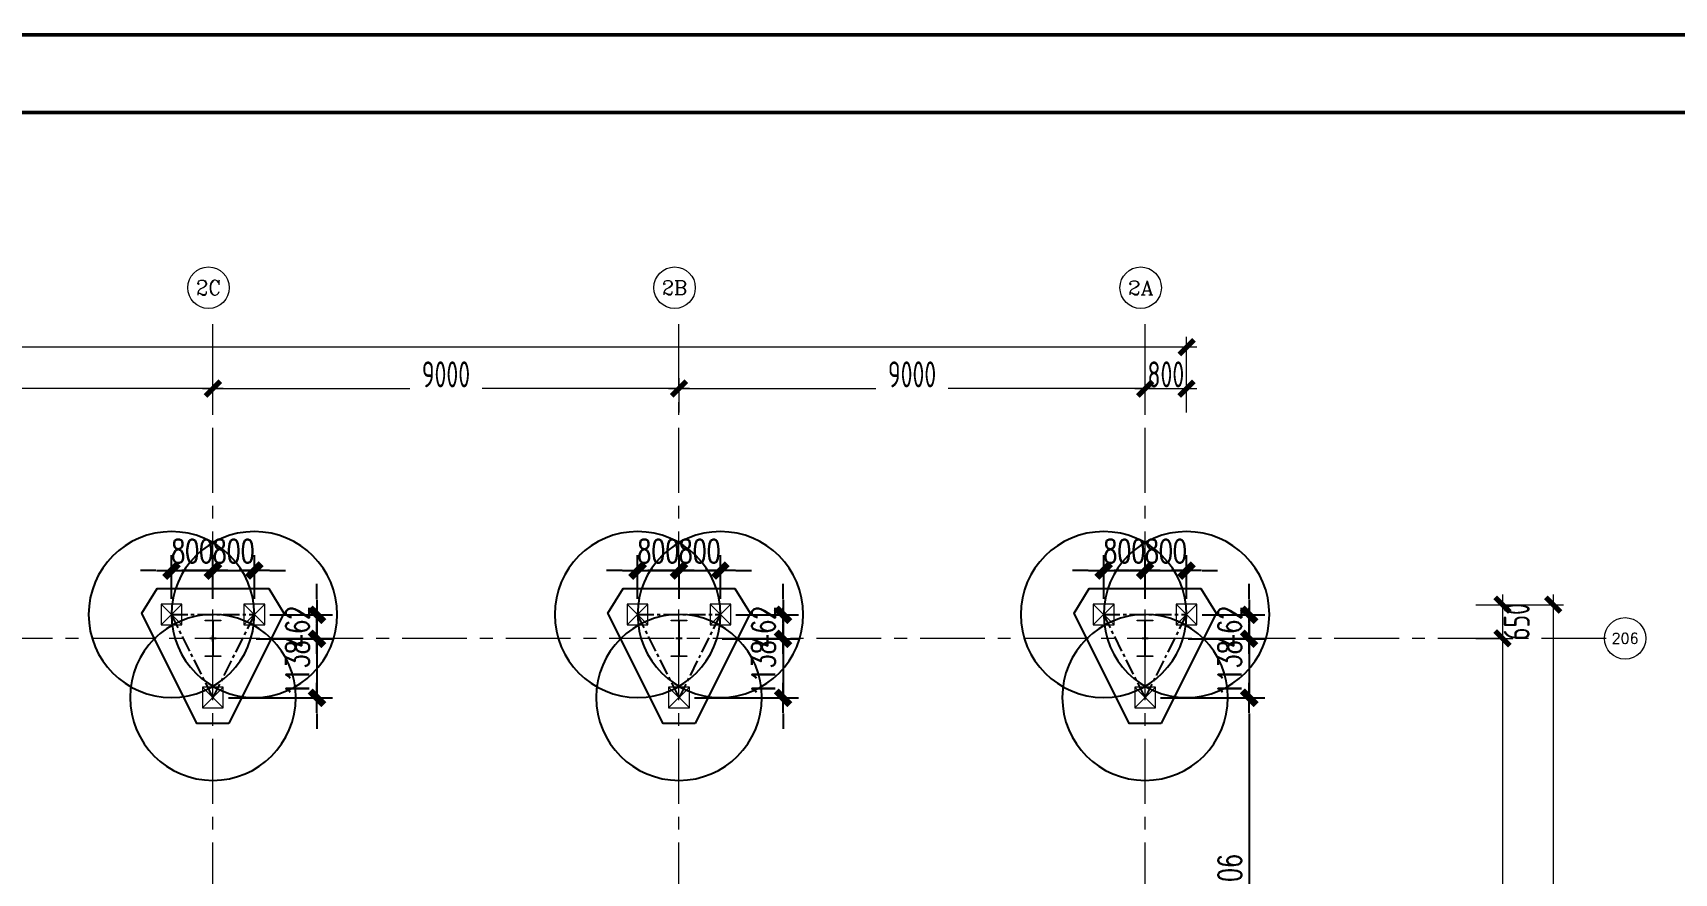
# Model space of a CAD drawing. Extents: x -1201378 to 2367219, y -619313 to 244905.
# Drawn here: x -705236 to -673542, y 13874 to 30085 of the extents above; entities that cross this region are included whole.
import ezdxf
from ezdxf.enums import TextEntityAlignment as Align

# ---------------------------------------------------------------- set-up
doc = ezdxf.new("R2010")
doc.units = 0
doc.header["$LTSCALE"] = 1000
doc.linetypes.add('CENTER', pattern=[2, 1.25, -0.25, 0.25, -0.25])
doc.layers.get('0').update_dxf_attribs({"linetype": 'CONTINUOUS'})
doc.layers.get('Defpoints').update_dxf_attribs({"linetype": 'CONTINUOUS'})
for name, color, linetype in [('0-cxFrame', 155, 'CONTINUOUS'), ('S-DIMZ', 115, 'CONTINUOUS'), ('S-DOTE1', 140, 'CENTER'), ('S-HATCH1-W', 252, 'CONTINUOUS')]:
    doc.layers.add(name, color=color, linetype=linetype)
for name, color, linetype, lineweight in [('0-cxText', 131, 'CONTINUOUS', 25), ('S-axis', 111, 'CONTINUOUS', 0), ('S-col', 2, 'CONTINUOUS', 0), ('S-dote', 5, 'CENTER', 0), ('S-zhuang', 1, 'CONTINUOUS', 0)]:
    doc.layers.add(name, color=color, linetype=linetype, lineweight=lineweight)
doc.styles.add('_TCH_AXIS', font='COMPLEX', dxfattribs={"bigfont": 'GBCBIG'})
doc.styles.add('cx_tuming', font='simhei.ttf')
doc.styles.add('cx_tuqian1', font='')
doc.styles.add('SS1', font='tj-romans1.shx', dxfattribs={"width": 0.7, "bigfont": 'tj-hztxt1.shx'})
doc.styles.add('TSSD_Dimension', font='tssdeng.shx', dxfattribs={"width": 0.7, "bigfont": 'hztxt.shx'})
doc.styles.add('黑体', font='simhei.ttf', dxfattribs={"width": 0.8})
doc.styles.get('cx_tuqian1').set_extended_font_data('SimSun')
doc.dimstyles.new('S-150-ARCHI', dxfattribs={"dimscale": 150, "dimtxt": 3, "dimasz": 2, "dimexe": 2, "dimexo": 2, "dimgap": 1, "dimtad": 1, "dimdec": 0, "dimzin": 0, "dimdsep": 46, "dimtxsty": 'SS1', "dimblk1": 'TT', "dimblk2": 'TT', "dimsah": 1, "dimcen": 1, "dimclrd": 256, "dimclre": 256, "dimclrt": 256, "dimadec": 0, "dimazin": 0, "dimtfac": 1, "dimtdec": 0, "dimtix": 1, "dimtmove": 2, "dimatfit": 0, "dimldrblk": 'TT', "dimfxl": 2, "dimtolj": 1, "dimtzin": 0, "dimarcsym": 0})
doc.dimstyles.new('TSSD_200_200', dxfattribs={"dimtxt": 500, "dimasz": 200, "dimexe": 200, "dimexo": 500, "dimgap": 200, "dimtad": 1, "dimdec": 0, "dimzin": 0, "dimdsep": 46, "dimtxsty": 'TSSD_Dimension', "dimblk": 'ARCHTICK', "dimcen": 0, "dimdle": 200, "dimclrt": 7, "dimadec": 0, "dimazin": 0, "dimtfac": 1, "dimtdec": 0, "dimtix": 1, "dimtmove": 2, "dimatfit": 3, "dimfxl": 1, "dimtolj": 1, "dimtzin": 0, "dimarcsym": 0})

# ---------------------------------------------------------------- blocks, each defined once
blk = doc.blocks.new('_ArchTick')
at = {"color": 0, "linetype": 'ByBlock', "const_width": 0.5}
blk.add_lwpolyline([(-0.71, -0.71), (0.71, 0.71)], dxfattribs=at)
blk = doc.blocks.new('*D85')
at = {"layer": 'Defpoints', "color": 0, "transparency": 16777216}
for p in [(-77874, -180948), (-77874, -181598), (-76858, -181598)]:
    blk.add_point(p, dxfattribs=at)
at = {"layer": 'S-axis', "color": 0, "lineweight": -2, "transparency": 16777216}
for p, q in [((-77374, -180948), (-76658, -180948)), ((-76858, -180748), (-76858, -181798)), ((-77374, -181598), (-76658, -181598))]:
    blk.add_line(p, q, dxfattribs=at)
at = {"layer": 'S-axis', "color": 0, "lineweight": -2, "transparency": 16777216, "xscale": 200, "yscale": 200, "zscale": 200}
for p, rotation in [((-76858, -180948), 90), ((-76858, -181598), 270)]:
    blk.add_blockref('_ArchTick', p, dxfattribs=dict(at, rotation=rotation))
at = {"layer": 'S-axis', "color": 7, "transparency": 16777216, "insert": (-76583, -181273), "char_height": 500, "attachment_point": 5, "rotation": 90, "style": 'TSSD_Dimension'}
blk.add_mtext('\\A1;650', dxfattribs=at)
blk = doc.blocks.new('*D86')
at = {"layer": 'Defpoints', "color": 0, "transparency": 16777216}
for p in [(-77874, -181598), (-77874, -198098), (-76858, -198098)]:
    blk.add_point(p, dxfattribs=at)
at = {"layer": 'S-axis', "color": 0, "lineweight": -2, "transparency": 16777216}
for p, q in [((-77374, -181598), (-76658, -181598)), ((-76858, -181398), (-76858, -189042)), ((-76858, -198298), (-76858, -190654)), ((-77374, -198098), (-76658, -198098))]:
    blk.add_line(p, q, dxfattribs=at)
at = {"layer": 'S-axis', "color": 0, "lineweight": -2, "transparency": 16777216, "xscale": 200, "yscale": 200, "zscale": 200}
for p, rotation in [((-76858, -181598), 90), ((-76858, -198098), 270)]:
    blk.add_blockref('_ArchTick', p, dxfattribs=dict(at, rotation=rotation))
at = {"layer": 'S-axis', "color": 7, "transparency": 16777216, "insert": (-76583, -189848), "char_height": 500, "attachment_point": 5, "rotation": 90, "style": 'TSSD_Dimension'}
blk.add_mtext('\\A1;16500', dxfattribs=at)
blk = doc.blocks.new('*D108')
at = {"layer": 'Defpoints', "color": 0, "transparency": 16777216}
for p in [(-101758, -176778), (-110758, -177738), (-101758, -177738)]:
    blk.add_point(p, dxfattribs=at)
at = {"layer": 'S-axis', "color": 0, "lineweight": -2, "transparency": 16777216}
for p, q in [((-110958, -176778), (-106957, -176778)), ((-110758, -177238), (-110758, -176578)), ((-101558, -176778), (-105560, -176778)), ((-101758, -177238), (-101758, -176578))]:
    blk.add_line(p, q, dxfattribs=at)
at = {"layer": 'S-axis', "color": 0, "lineweight": -2, "transparency": 16777216, "xscale": 200, "yscale": 200, "zscale": 200, "rotation": 180}
blk.add_blockref('_ArchTick', (-110758, -176778), dxfattribs=at)
at = {"layer": 'S-axis', "color": 0, "lineweight": -2, "transparency": 16777216, "xscale": 200, "yscale": 200, "zscale": 200}
blk.add_blockref('_ArchTick', (-101758, -176778), dxfattribs=at)
at = {"layer": 'S-axis', "color": 7, "transparency": 16777216, "insert": (-106258, -176503), "char_height": 500, "attachment_point": 5, "style": 'TSSD_Dimension'}
blk.add_mtext('\\A1;9000', dxfattribs=at)
blk = doc.blocks.new('*D109')
at = {"layer": 'Defpoints', "color": 0, "transparency": 16777216}
for p in [(-92758, -176778), (-101758, -177738), (-92758, -177738)]:
    blk.add_point(p, dxfattribs=at)
at = {"layer": 'S-axis', "color": 0, "lineweight": -2, "transparency": 16777216}
for p, q in [((-101958, -176778), (-97957, -176778)), ((-101758, -177238), (-101758, -176578)), ((-92558, -176778), (-96560, -176778)), ((-92758, -177238), (-92758, -176578))]:
    blk.add_line(p, q, dxfattribs=at)
at = {"layer": 'S-axis', "color": 0, "lineweight": -2, "transparency": 16777216, "xscale": 200, "yscale": 200, "zscale": 200, "rotation": 180}
blk.add_blockref('_ArchTick', (-101758, -176778), dxfattribs=at)
at = {"layer": 'S-axis', "color": 0, "lineweight": -2, "transparency": 16777216, "xscale": 200, "yscale": 200, "zscale": 200}
blk.add_blockref('_ArchTick', (-92758, -176778), dxfattribs=at)
at = {"layer": 'S-axis', "color": 7, "transparency": 16777216, "insert": (-97258, -176503), "char_height": 500, "attachment_point": 5, "style": 'TSSD_Dimension'}
blk.add_mtext('\\A1;9000', dxfattribs=at)
blk = doc.blocks.new('*D110')
at = {"layer": 'Defpoints', "color": 0, "transparency": 16777216}
for p in [(-83758, -176778), (-92758, -177738), (-83758, -177738)]:
    blk.add_point(p, dxfattribs=at)
at = {"layer": 'S-axis', "color": 0, "lineweight": -2, "transparency": 16777216}
for p, q in [((-92958, -176778), (-88957, -176778)), ((-92758, -177238), (-92758, -176578)), ((-83558, -176778), (-87560, -176778)), ((-83758, -177238), (-83758, -176578))]:
    blk.add_line(p, q, dxfattribs=at)
at = {"layer": 'S-axis', "color": 0, "lineweight": -2, "transparency": 16777216, "xscale": 200, "yscale": 200, "zscale": 200, "rotation": 180}
blk.add_blockref('_ArchTick', (-92758, -176778), dxfattribs=at)
at = {"layer": 'S-axis', "color": 0, "lineweight": -2, "transparency": 16777216, "xscale": 200, "yscale": 200, "zscale": 200}
blk.add_blockref('_ArchTick', (-83758, -176778), dxfattribs=at)
at = {"layer": 'S-axis', "color": 7, "transparency": 16777216, "insert": (-88258, -176503), "char_height": 500, "attachment_point": 5, "style": 'TSSD_Dimension'}
blk.add_mtext('\\A1;9000', dxfattribs=at)
blk = doc.blocks.new('*D111')
at = {"layer": 'Defpoints', "color": 0, "transparency": 16777216}
for p in [(-82958, -176778), (-83758, -177738), (-82958, -177738)]:
    blk.add_point(p, dxfattribs=at)
at = {"layer": 'S-axis', "color": 0, "lineweight": -2, "transparency": 16777216}
for p, q in [((-83958, -176778), (-82758, -176778)), ((-83758, -177238), (-83758, -176578)), ((-82958, -177238), (-82958, -176578))]:
    blk.add_line(p, q, dxfattribs=at)
at = {"layer": 'S-axis', "color": 0, "lineweight": -2, "transparency": 16777216, "xscale": 200, "yscale": 200, "zscale": 200, "rotation": 180}
blk.add_blockref('_ArchTick', (-83758, -176778), dxfattribs=at)
at = {"layer": 'S-axis', "color": 0, "lineweight": -2, "transparency": 16777216, "xscale": 200, "yscale": 200, "zscale": 200}
blk.add_blockref('_ArchTick', (-82958, -176778), dxfattribs=at)
at = {"layer": 'S-axis', "color": 7, "transparency": 16777216, "insert": (-83358, -176503), "char_height": 500, "attachment_point": 5, "style": 'TSSD_Dimension'}
blk.add_mtext('\\A1;800', dxfattribs=at)
blk = doc.blocks.new('*D112')
at = {"layer": 'Defpoints', "color": 0, "transparency": 16777216}
for p in [(-82958, -175978), (-240958, -177638), (-82958, -177638)]:
    blk.add_point(p, dxfattribs=at)
at = {"layer": 'S-axis', "color": 0, "lineweight": -2, "transparency": 16777216}
for p, q in [((-240958, -177138), (-240958, -175778)), ((-82958, -177138), (-82958, -175778)), ((-241158, -175978), (-162899, -175978)), ((-82758, -175978), (-161018, -175978))]:
    blk.add_line(p, q, dxfattribs=at)
at = {"layer": 'S-axis', "color": 0, "lineweight": -2, "transparency": 16777216, "xscale": 200, "yscale": 200, "zscale": 200, "rotation": 180}
blk.add_blockref('_ArchTick', (-240958, -175978), dxfattribs=at)
at = {"layer": 'S-axis', "color": 0, "lineweight": -2, "transparency": 16777216, "xscale": 200, "yscale": 200, "zscale": 200}
blk.add_blockref('_ArchTick', (-82958, -175978), dxfattribs=at)
at = {"layer": 'S-axis', "color": 7, "transparency": 16777216, "insert": (-161958, -175703), "char_height": 500, "attachment_point": 5, "style": 'TSSD_Dimension'}
blk.add_mtext('\\A1;158000', dxfattribs=at)
blk = doc.blocks.new('*D113')
at = {"layer": 'Defpoints', "color": 0, "transparency": 16777216}
for p in [(-77774, -180948), (-77774, -264748), (-75879, -264748)]:
    blk.add_point(p, dxfattribs=at)
at = {"layer": 'S-axis', "color": 0, "lineweight": -2, "transparency": 16777216}
for p, q in [((-77274, -180948), (-75679, -180948)), ((-75879, -180748), (-75879, -222015)), ((-75879, -264948), (-75879, -223681)), ((-77274, -264748), (-75679, -264748))]:
    blk.add_line(p, q, dxfattribs=at)
at = {"layer": 'S-axis', "color": 0, "lineweight": -2, "transparency": 16777216, "xscale": 200, "yscale": 200, "zscale": 200}
for p, rotation in [((-75879, -180948), 90), ((-75879, -264748), 270)]:
    blk.add_blockref('_ArchTick', p, dxfattribs=dict(at, rotation=rotation))
at = {"layer": 'S-axis', "color": 7, "transparency": 16777216, "insert": (-75604, -222848), "char_height": 500, "attachment_point": 5, "rotation": 90, "style": 'TSSD_Dimension'}
blk.add_mtext('\\A1;83800', dxfattribs=at)
blk = doc.blocks.new('nt66')
at = {"layer": 'S-col'}
blk.add_lwpolyline([(-195790, 766820), (-195490, 766820), (-195490, 766808), (-195636, 766808), (-195636, 766132), (-195490, 766132), (-195490, 766120), (-195790, 766120), (-195790, 766132), (-195644, 766132), (-195644, 766808), (-195790, 766808)], close=True, dxfattribs=at)
blk = doc.blocks.new('33333')
for p in [(48786, -43900), (57786, -43900), (66786, -43900)]:
    blk.add_blockref('nt66', p)
blk = doc.blocks.new('S-ZHUANG-400')
at = {"layer": 'S-zhuang'}
for p, q in [((200, -200), (-200, 200)), ((-200, -200), (200, 200))]:
    blk.add_line(p, q, dxfattribs=at)
blk.add_lwpolyline([(-200, 200), (200, 200), (200, -200), (-200, -200)], close=True, dxfattribs=at)
blk = doc.blocks.new('CT3')
at = {"layer": 'Defpoints'}
for centre in [(-101758, -256416), (-102558, -258016), (-100958, -258016)]:
    blk.add_circle(centre, 1600, dxfattribs=at)
at = {"layer": 'S-DOTE1', "ltscale": 0.25}
for p, q in [((-101698, -257554), (-101818, -257554)), ((-101758, -257494), (-101758, -257614))]:
    blk.add_line(p, q, dxfattribs=at)
at = {"layer": 'S-DOTE1', "linetype": 'CENTER', "ltscale": 0.25}
blk.add_lwpolyline([(-100958, -258016), (-101758, -256416), (-102558, -258016)], close=True, dxfattribs=at)
at = {"layer": 'S-HATCH1-W'}
blk.add_lwpolyline([(-101449, -255916), (-102067, -255916), (-103130, -258042), (-102837, -258516), (-100680, -258516), (-100387, -258042)], close=True, dxfattribs=at)
at = {"layer": 'S-zhuang', "rotation": 90.00000000000001}
for p in [(-101758, -256416), (-102558, -258016), (-100958, -258016)]:
    blk.add_blockref('S-ZHUANG-400', p, dxfattribs=at)
blk = doc.blocks.new('TK22.A0 L(Dragon)')
at = {"layer": '0-cxFrame', "color": 7, "const_width": 0.5}
blk.add_lwpolyline([(0, 0), (-1486, 0), (-1486, 841), (0, 841)], close=True, dxfattribs=at)
at = {"layer": '0-cxFrame', "const_width": 0.5}
blk.add_lwpolyline([(-80, 10), (-1466, 10), (-1466, 831), (-80, 831)], close=True, dxfattribs=at)
at = {"style": '黑体', "flags": 4}
blk.add_attdef('图幅', text='', height=3.3, dxfattribs=at).set_placement((-40, 3), align=Align.RIGHT)
at = {"layer": '0-cxText', "flags": 4}
for tag, height, style, p in [('建设单位', 3.5, 'cx_tuming', (-45, 240)), ('项目名称', 3.5, 'cx_tuming', (-45, 210)), ('子项名称', 3.5, 'cx_tuming', (-45, 180)), ('工程编号', 3.3, 'cx_tuqian1', (-35, 165)), ('图名1', 3.5, 'cx_tuming', (-45, 87)), ('图名2', 3.5, 'cx_tuming', (-45, 79)), ('图名3', 3.5, 'cx_tuming', (-45, 71)), ('出图日期', 3.3, 'cx_tuqian1', (-39, 60)), ('专业', 3.3, 'cx_tuqian1', (-55, 52)), ('图号', 3.3, 'cx_tuqian1', (-55, 44)), ('版次', 3.3, 'cx_tuqian1', (-20, 44))]:
    blk.add_attdef(tag, text='', height=height, dxfattribs=dict(at, style=style)).set_placement(p, align=Align.MIDDLE)
at = {"layer": 'Defpoints', "color": 6, "flags": 4}
for tag, height, style, p in [('tufu', 3.3, '黑体', (-12, 12)), ('dwfname', 4, 'cx_tuqian1', (-80, 3))]:
    blk.add_attdef(tag, text='', height=height, dxfattribs=dict(at, style=style)).set_placement(p, align=Align.RIGHT)
blk = doc.blocks.new('TT')
blk.add_line((-0.97, 0), (0.97, 0))
at = {"const_width": 0.45}
blk.add_lwpolyline([(-0.44, -0.44), (0.44, 0.44)], dxfattribs=at)
blk = doc.blocks.new('*D356')
at = {"layer": 'Defpoints', "color": 0, "transparency": 16777216}
for p in [(-701758, 19711), (-702558, 18864), (-701758, 18864)]:
    blk.add_point(p, dxfattribs=at)
at = {"layer": 'S-DIMZ', "lineweight": -2, "transparency": 16777216}
for p, q in [((-702558, 19164), (-702558, 20011)), ((-701758, 19164), (-701758, 20011)), ((-702858, 19711), (-703158, 19711)), ((-702558, 19711), (-701758, 19711)), ((-701458, 19711), (-701158, 19711))]:
    blk.add_line(p, q, dxfattribs=at)
at = {"layer": 'S-DIMZ', "lineweight": -2, "transparency": 16777216, "xscale": 300, "yscale": 300, "zscale": 300}
blk.add_blockref('TT', (-702558, 19711), dxfattribs=at)
at = {"layer": 'S-DIMZ', "lineweight": -2, "transparency": 16777216, "xscale": 300, "yscale": 300, "zscale": 300, "rotation": 180}
blk.add_blockref('TT', (-701758, 19711), dxfattribs=at)
at = {"layer": 'S-DIMZ', "transparency": 16777216, "insert": (-702158, 20086), "char_height": 450, "attachment_point": 5, "style": 'SS1'}
blk.add_mtext('\\A1;800', dxfattribs=at)
blk = doc.blocks.new('*D353')
at = {"layer": 'Defpoints', "color": 0, "transparency": 16777216}
for p in [(-700958, 19711), (-701758, 18864), (-700958, 18864)]:
    blk.add_point(p, dxfattribs=at)
at = {"layer": 'S-DIMZ', "lineweight": -2, "transparency": 16777216}
for p, q in [((-701758, 19164), (-701758, 20011)), ((-700958, 19164), (-700958, 20011)), ((-702058, 19711), (-702358, 19711)), ((-701758, 19711), (-700958, 19711)), ((-700658, 19711), (-700358, 19711))]:
    blk.add_line(p, q, dxfattribs=at)
at = {"layer": 'S-DIMZ', "lineweight": -2, "transparency": 16777216, "xscale": 300, "yscale": 300, "zscale": 300}
blk.add_blockref('TT', (-701758, 19711), dxfattribs=at)
at = {"layer": 'S-DIMZ', "lineweight": -2, "transparency": 16777216, "xscale": 300, "yscale": 300, "zscale": 300, "rotation": 180}
blk.add_blockref('TT', (-700958, 19711), dxfattribs=at)
at = {"layer": 'S-DIMZ', "transparency": 16777216, "insert": (-701358, 20086), "char_height": 450, "attachment_point": 5, "style": 'SS1'}
blk.add_mtext('\\A1;800', dxfattribs=at)
blk = doc.blocks.new('*D376')
at = {"layer": 'Defpoints', "color": 0, "transparency": 16777216}
for p in [(-692758, 19711), (-693558, 18864), (-692758, 18864)]:
    blk.add_point(p, dxfattribs=at)
at = {"layer": 'S-DIMZ', "lineweight": -2, "transparency": 16777216}
for p, q in [((-693558, 19164), (-693558, 20011)), ((-692758, 19164), (-692758, 20011)), ((-693858, 19711), (-694158, 19711)), ((-693558, 19711), (-692758, 19711)), ((-692458, 19711), (-692158, 19711))]:
    blk.add_line(p, q, dxfattribs=at)
at = {"layer": 'S-DIMZ', "lineweight": -2, "transparency": 16777216, "xscale": 300, "yscale": 300, "zscale": 300}
blk.add_blockref('TT', (-693558, 19711), dxfattribs=at)
at = {"layer": 'S-DIMZ', "lineweight": -2, "transparency": 16777216, "xscale": 300, "yscale": 300, "zscale": 300, "rotation": 180}
blk.add_blockref('TT', (-692758, 19711), dxfattribs=at)
at = {"layer": 'S-DIMZ', "transparency": 16777216, "insert": (-693158, 20086), "char_height": 450, "attachment_point": 5, "style": 'SS1'}
blk.add_mtext('\\A1;800', dxfattribs=at)
blk = doc.blocks.new('*D373')
at = {"layer": 'Defpoints', "color": 0, "transparency": 16777216}
for p in [(-691958, 19711), (-692758, 18864), (-691958, 18864)]:
    blk.add_point(p, dxfattribs=at)
at = {"layer": 'S-DIMZ', "lineweight": -2, "transparency": 16777216}
for p, q in [((-692758, 19164), (-692758, 20011)), ((-691958, 19164), (-691958, 20011)), ((-693058, 19711), (-693358, 19711)), ((-692758, 19711), (-691958, 19711)), ((-691658, 19711), (-691358, 19711))]:
    blk.add_line(p, q, dxfattribs=at)
at = {"layer": 'S-DIMZ', "lineweight": -2, "transparency": 16777216, "xscale": 300, "yscale": 300, "zscale": 300}
blk.add_blockref('TT', (-692758, 19711), dxfattribs=at)
at = {"layer": 'S-DIMZ', "lineweight": -2, "transparency": 16777216, "xscale": 300, "yscale": 300, "zscale": 300, "rotation": 180}
blk.add_blockref('TT', (-691958, 19711), dxfattribs=at)
at = {"layer": 'S-DIMZ', "transparency": 16777216, "insert": (-692358, 20086), "char_height": 450, "attachment_point": 5, "style": 'SS1'}
blk.add_mtext('\\A1;800', dxfattribs=at)
blk = doc.blocks.new('*D396')
at = {"layer": 'Defpoints', "color": 0, "transparency": 16777216}
for p in [(-683758, 19711), (-684558, 18864), (-683758, 18864)]:
    blk.add_point(p, dxfattribs=at)
at = {"layer": 'S-DIMZ', "lineweight": -2, "transparency": 16777216}
for p, q in [((-684558, 19164), (-684558, 20011)), ((-683758, 19164), (-683758, 20011)), ((-684858, 19711), (-685158, 19711)), ((-684558, 19711), (-683758, 19711)), ((-683458, 19711), (-683158, 19711))]:
    blk.add_line(p, q, dxfattribs=at)
at = {"layer": 'S-DIMZ', "lineweight": -2, "transparency": 16777216, "xscale": 300, "yscale": 300, "zscale": 300}
blk.add_blockref('TT', (-684558, 19711), dxfattribs=at)
at = {"layer": 'S-DIMZ', "lineweight": -2, "transparency": 16777216, "xscale": 300, "yscale": 300, "zscale": 300, "rotation": 180}
blk.add_blockref('TT', (-683758, 19711), dxfattribs=at)
at = {"layer": 'S-DIMZ', "transparency": 16777216, "insert": (-684158, 20086), "char_height": 450, "attachment_point": 5, "style": 'SS1'}
blk.add_mtext('\\A1;800', dxfattribs=at)
blk = doc.blocks.new('*D393')
at = {"layer": 'Defpoints', "color": 0, "transparency": 16777216}
for p in [(-682958, 19711), (-683758, 18864), (-682958, 18864)]:
    blk.add_point(p, dxfattribs=at)
at = {"layer": 'S-DIMZ', "lineweight": -2, "transparency": 16777216}
for p, q in [((-683758, 19164), (-683758, 20011)), ((-682958, 19164), (-682958, 20011)), ((-684058, 19711), (-684358, 19711)), ((-683758, 19711), (-682958, 19711)), ((-682658, 19711), (-682358, 19711))]:
    blk.add_line(p, q, dxfattribs=at)
at = {"layer": 'S-DIMZ', "lineweight": -2, "transparency": 16777216, "xscale": 300, "yscale": 300, "zscale": 300}
blk.add_blockref('TT', (-683758, 19711), dxfattribs=at)
at = {"layer": 'S-DIMZ', "lineweight": -2, "transparency": 16777216, "xscale": 300, "yscale": 300, "zscale": 300, "rotation": 180}
blk.add_blockref('TT', (-682958, 19711), dxfattribs=at)
at = {"layer": 'S-DIMZ', "transparency": 16777216, "insert": (-683358, 20086), "char_height": 450, "attachment_point": 5, "style": 'SS1'}
blk.add_mtext('\\A1;800', dxfattribs=at)
blk = doc.blocks.new('*D441')
at = {"layer": 'Defpoints', "color": 0, "transparency": 16777216}
for p in [(-682958, 17257), (-682958, 10152), (-681746, 10152)]:
    blk.add_point(p, dxfattribs=at)
at = {"layer": 'S-DIMZ', "lineweight": -2, "transparency": 16777216}
for p, q in [((-682658, 17257), (-681446, 17257)), ((-681746, 16957), (-681746, 10452)), ((-682658, 10152), (-681446, 10152))]:
    blk.add_line(p, q, dxfattribs=at)
at = {"layer": 'S-DIMZ', "lineweight": -2, "transparency": 16777216, "xscale": 300, "yscale": 300, "zscale": 300}
for p, rotation in [((-681746, 17257), 90), ((-681746, 10152), 270)]:
    blk.add_blockref('TT', p, dxfattribs=dict(at, rotation=rotation))
at = {"layer": 'S-DIMZ', "transparency": 16777216, "insert": (-682121, 13705), "char_height": 450, "attachment_point": 5, "rotation": 90, "style": 'SS1'}
blk.add_mtext('\\A1;7106', dxfattribs=at)
blk = doc.blocks.new('*D1244')
at = {"layer": 'Defpoints', "color": 0, "transparency": 16777216}
for p in [(-700958, 18857), (-701225, 18395), (-699749, 18395)]:
    blk.add_point(p, dxfattribs=at)
at = {"layer": 'S-DIMZ', "lineweight": -2, "transparency": 16777216}
for p, q in [((-699749, 19157), (-699749, 19457)), ((-700658, 18857), (-699449, 18857)), ((-699749, 18857), (-699749, 18395)), ((-700925, 18395), (-699449, 18395)), ((-699749, 18095), (-699749, 17795))]:
    blk.add_line(p, q, dxfattribs=at)
at = {"layer": 'S-DIMZ', "lineweight": -2, "transparency": 16777216, "xscale": 300, "yscale": 300, "zscale": 300}
for p, rotation in [((-699749, 18857), 270), ((-699749, 18395), 90)]:
    blk.add_blockref('TT', p, dxfattribs=dict(at, rotation=rotation))
at = {"layer": 'S-DIMZ', "transparency": 16777216, "insert": (-700124, 18626), "char_height": 450, "attachment_point": 5, "rotation": 90, "style": 'SS1'}
blk.add_mtext('\\A1;462', dxfattribs=at)
blk = doc.blocks.new('*D1245')
at = {"layer": 'Defpoints', "color": 0, "transparency": 16777216}
for p in [(-701225, 18395), (-701758, 17257), (-699749, 17257)]:
    blk.add_point(p, dxfattribs=at)
at = {"layer": 'S-DIMZ', "lineweight": -2, "transparency": 16777216}
for p, q in [((-699749, 18695), (-699749, 18995)), ((-700925, 18395), (-699449, 18395)), ((-699749, 18395), (-699749, 17257)), ((-701458, 17257), (-699449, 17257)), ((-699749, 16957), (-699749, 16657))]:
    blk.add_line(p, q, dxfattribs=at)
at = {"layer": 'S-DIMZ', "lineweight": -2, "transparency": 16777216, "xscale": 300, "yscale": 300, "zscale": 300}
for p, rotation in [((-699749, 18395), 270), ((-699749, 17257), 90)]:
    blk.add_blockref('TT', p, dxfattribs=dict(at, rotation=rotation))
at = {"layer": 'S-DIMZ', "transparency": 16777216, "insert": (-700124, 17826), "char_height": 450, "attachment_point": 5, "rotation": 90, "style": 'SS1'}
blk.add_mtext('\\A1;1138', dxfattribs=at)
blk = doc.blocks.new('*D1246')
at = {"layer": 'Defpoints', "color": 0, "transparency": 16777216}
for p in [(-691958, 18857), (-692225, 18395), (-690749, 18395)]:
    blk.add_point(p, dxfattribs=at)
at = {"layer": 'S-DIMZ', "lineweight": -2, "transparency": 16777216}
for p, q in [((-690749, 19157), (-690749, 19457)), ((-691658, 18857), (-690449, 18857)), ((-690749, 18857), (-690749, 18395)), ((-691925, 18395), (-690449, 18395)), ((-690749, 18095), (-690749, 17795))]:
    blk.add_line(p, q, dxfattribs=at)
at = {"layer": 'S-DIMZ', "lineweight": -2, "transparency": 16777216, "xscale": 300, "yscale": 300, "zscale": 300}
for p, rotation in [((-690749, 18857), 270), ((-690749, 18395), 90)]:
    blk.add_blockref('TT', p, dxfattribs=dict(at, rotation=rotation))
at = {"layer": 'S-DIMZ', "transparency": 16777216, "insert": (-691124, 18626), "char_height": 450, "attachment_point": 5, "rotation": 90, "style": 'SS1'}
blk.add_mtext('\\A1;462', dxfattribs=at)
blk = doc.blocks.new('*D1247')
at = {"layer": 'Defpoints', "color": 0, "transparency": 16777216}
for p in [(-692225, 18395), (-692758, 17257), (-690749, 17257)]:
    blk.add_point(p, dxfattribs=at)
at = {"layer": 'S-DIMZ', "lineweight": -2, "transparency": 16777216}
for p, q in [((-690749, 18695), (-690749, 18995)), ((-691925, 18395), (-690449, 18395)), ((-690749, 18395), (-690749, 17257)), ((-692458, 17257), (-690449, 17257)), ((-690749, 16957), (-690749, 16657))]:
    blk.add_line(p, q, dxfattribs=at)
at = {"layer": 'S-DIMZ', "lineweight": -2, "transparency": 16777216, "xscale": 300, "yscale": 300, "zscale": 300}
for p, rotation in [((-690749, 18395), 270), ((-690749, 17257), 90)]:
    blk.add_blockref('TT', p, dxfattribs=dict(at, rotation=rotation))
at = {"layer": 'S-DIMZ', "transparency": 16777216, "insert": (-691124, 17826), "char_height": 450, "attachment_point": 5, "rotation": 90, "style": 'SS1'}
blk.add_mtext('\\A1;1138', dxfattribs=at)
blk = doc.blocks.new('*D1248')
at = {"layer": 'Defpoints', "color": 0, "transparency": 16777216}
for p in [(-682958, 18857), (-683225, 18395), (-681749, 18395)]:
    blk.add_point(p, dxfattribs=at)
at = {"layer": 'S-DIMZ', "lineweight": -2, "transparency": 16777216}
for p, q in [((-681749, 19157), (-681749, 19457)), ((-682658, 18857), (-681449, 18857)), ((-681749, 18857), (-681749, 18395)), ((-682925, 18395), (-681449, 18395)), ((-681749, 18095), (-681749, 17795))]:
    blk.add_line(p, q, dxfattribs=at)
at = {"layer": 'S-DIMZ', "lineweight": -2, "transparency": 16777216, "xscale": 300, "yscale": 300, "zscale": 300}
for p, rotation in [((-681749, 18857), 270), ((-681749, 18395), 90)]:
    blk.add_blockref('TT', p, dxfattribs=dict(at, rotation=rotation))
at = {"layer": 'S-DIMZ', "transparency": 16777216, "insert": (-682124, 18626), "char_height": 450, "attachment_point": 5, "rotation": 90, "style": 'SS1'}
blk.add_mtext('\\A1;462', dxfattribs=at)
blk = doc.blocks.new('*D1249')
at = {"layer": 'Defpoints', "color": 0, "transparency": 16777216}
for p in [(-683225, 18395), (-683758, 17257), (-681749, 17257)]:
    blk.add_point(p, dxfattribs=at)
at = {"layer": 'S-DIMZ', "lineweight": -2, "transparency": 16777216}
for p, q in [((-681749, 18695), (-681749, 18995)), ((-682925, 18395), (-681449, 18395)), ((-681749, 18395), (-681749, 17257)), ((-683458, 17257), (-681449, 17257)), ((-681749, 16957), (-681749, 16657))]:
    blk.add_line(p, q, dxfattribs=at)
at = {"layer": 'S-DIMZ', "lineweight": -2, "transparency": 16777216, "xscale": 300, "yscale": 300, "zscale": 300}
for p, rotation in [((-681749, 18395), 270), ((-681749, 17257), 90)]:
    blk.add_blockref('TT', p, dxfattribs=dict(at, rotation=rotation))
at = {"layer": 'S-DIMZ', "transparency": 16777216, "insert": (-682124, 17826), "char_height": 450, "attachment_point": 5, "rotation": 90, "style": 'SS1'}
blk.add_mtext('\\A1;1138', dxfattribs=at)
blk = doc.blocks.new('2#轴网')
at = {"layer": 'S-axis'}
for centre in [(-101843.4, -174832), (-92843.4, -174832), (-83843.4, -174832), (-74489.2, -181597)]:
    blk.add_circle(centre, 400, dxfattribs=at)
at = {"layer": 'S-dote'}
for p, q in [((-101758.5, -270787), (-101758.5, -175298.2)), ((-92758.5, -270787), (-92758.5, -175298.2)), ((-83758.5, -270787), (-83758.5, -175298.2)), ((-74854.3, -181598.2), (-251154.3, -181598.2))]:
    blk.add_line(p, q, dxfattribs=at)
at = {"layer": 'S-axis', "style": '_TCH_AXIS'}
for s, height, p, p2 in [('2C', 288.12, (-102083.5, -174976.1), (-101603.3, -174976.1)), ('2B', 276.42, (-93086.9, -174970.3), (-92599.9, -174970.3)), ('2A', 270.86, (-84088.4, -174967.5), (-83598.3, -174967.5)), ('206', 202.97, (-74750.1, -181698.5), (-74228.2, -181698.5))]:
    blk.add_text(s, height=height, dxfattribs=at).set_placement(p, p2, align=Align.FIT)
at = {"layer": 'S-axis'}
for base, p1, p2, angle, picture, middle in [((-82958.5, -175978.2), (-240958.5, -177638.2), (-82958.5, -177638.2), 0, '*D112', (-161958.5, -175703.2)), ((-101758.5, -176778.2), (-110758.5, -177738.2), (-101758.5, -177738.2), 0, '*D108', (-106258.5, -176503.2)), ((-92758.5, -176778.2), (-101758.5, -177738.2), (-92758.5, -177738.2), 0, '*D109', (-97258.5, -176503.2)), ((-83758.5, -176778.2), (-92758.5, -177738.2), (-83758.5, -177738.2), 0, '*D110', (-88258.5, -176503.2)), ((-82958.5, -176778.2), (-83758.5, -177738.2), (-82958.5, -177738.2), 0, '*D111', (-83358.5, -176503.2)), ((-76858.5, -181598.2), (-77874.3, -180948.2), (-77874.3, -181598.2), 270, '*D85', (-76583.5, -181273.2)), ((-75878.8, -264748.2), (-77774.3, -180948.2), (-77774.3, -264748.2), 270, '*D113', (-75603.8, -222848.2)), ((-76858.5, -198098.2), (-77874.3, -181598.2), (-77874.3, -198098.2), 270, '*D86', (-76583.5, -189848.2))]:
    dim = blk.add_linear_dim(base=base, p1=p1, p2=p2, angle=angle, dimstyle='TSSD_200_200', dxfattribs=at)
    dim.commit()
    dim.dimension.update_dxf_attribs({"geometry": picture, "text_midpoint": middle, "dimtype": 161})

msp = doc.modelspace()

# ---------------------------------------------------------------- block references
at = {"layer": '0-cxFrame', "xscale": 150, "yscale": 150, "zscale": 150}
msp.add_blockref('TK22.A0 L(Dragon)', (-650573.1, -96102.2), dxfattribs=at)
at = {"layer": 'S-axis'}
msp.add_blockref('2#轴网', (-600000, 200000), dxfattribs=at)
at = {"layer": 'S-col'}
msp.add_blockref('33333', (-554904.3, -704168.2), dxfattribs=at)
at = {"layer": 'S-zhuang', "xscale": -1, "rotation": 180}
for p in [(-600000, -239152.4), (-591000, -239152.4), (-582000, -239152.4)]:
    msp.add_blockref('CT3', p, dxfattribs=at)

# ---------------------------------------------------------------- dimensions: what is measured, and where the dimension line sits
at = {"layer": 'S-DIMZ'}
for base, p1, p2, picture, middle in [((-701758.5, 19711), (-702558.5, 18863.7), (-701758.5, 18863.7), '*D356', (-702158.5, 20086)), ((-700958.5, 19711), (-701758.5, 18863.7), (-700958.5, 18863.7), '*D353', (-701358.5, 20086)), ((-692758.5, 19711), (-693558.5, 18863.7), (-692758.5, 18863.7), '*D376', (-693158.5, 20086)), ((-691958.5, 19711), (-692758.5, 18863.7), (-691958.5, 18863.7), '*D373', (-692358.5, 20086)), ((-683758.5, 19711), (-684558.5, 18863.7), (-683758.5, 18863.7), '*D396', (-684158.5, 20086)), ((-682958.5, 19711), (-683758.5, 18863.7), (-682958.5, 18863.7), '*D393', (-683358.5, 20086))]:
    dim = msp.add_linear_dim(base=base, p1=p1, p2=p2, dimstyle='S-150-ARCHI', dxfattribs=at)
    dim.commit()
    dim.dimension.update_dxf_attribs({"geometry": picture, "text_midpoint": middle})
for base, p1, p2, angle, picture, middle in [((-699748.9, 18395.5), (-700958.5, 18857.4), (-701225.1, 18395.5), 270, '*D1244', (-700123.9, 18626.4)), ((-690748.9, 18395.5), (-691958.5, 18857.4), (-692225.1, 18395.5), 270, '*D1246', (-691123.9, 18626.4)), ((-681748.9, 18395.5), (-682958.5, 18857.4), (-683225.1, 18395.5), 270, '*D1248', (-682123.9, 18626.4)), ((-699748.9, 17257.4), (-701225.1, 18395.5), (-701758.5, 17257.4), 270, '*D1245', (-700123.9, 17826.4)), ((-690748.9, 17257.4), (-692225.1, 18395.5), (-692758.5, 17257.4), 270, '*D1247', (-691123.9, 17826.4)), ((-681748.9, 17257.4), (-683225.1, 18395.5), (-683758.5, 17257.4), 270, '*D1249', (-682123.9, 17826.4)), ((-681746, 10151.8), (-682958.4, 17257.4), (-682958.5, 10151.8), 90, '*D441', (-682121, 13704.6))]:
    dim = msp.add_linear_dim(base=base, p1=p1, p2=p2, angle=angle, dimstyle='S-150-ARCHI', dxfattribs=at)
    dim.commit()
    dim.dimension.update_dxf_attribs({"geometry": picture, "text_midpoint": middle})

doc.saveas('drawing.dxf')
